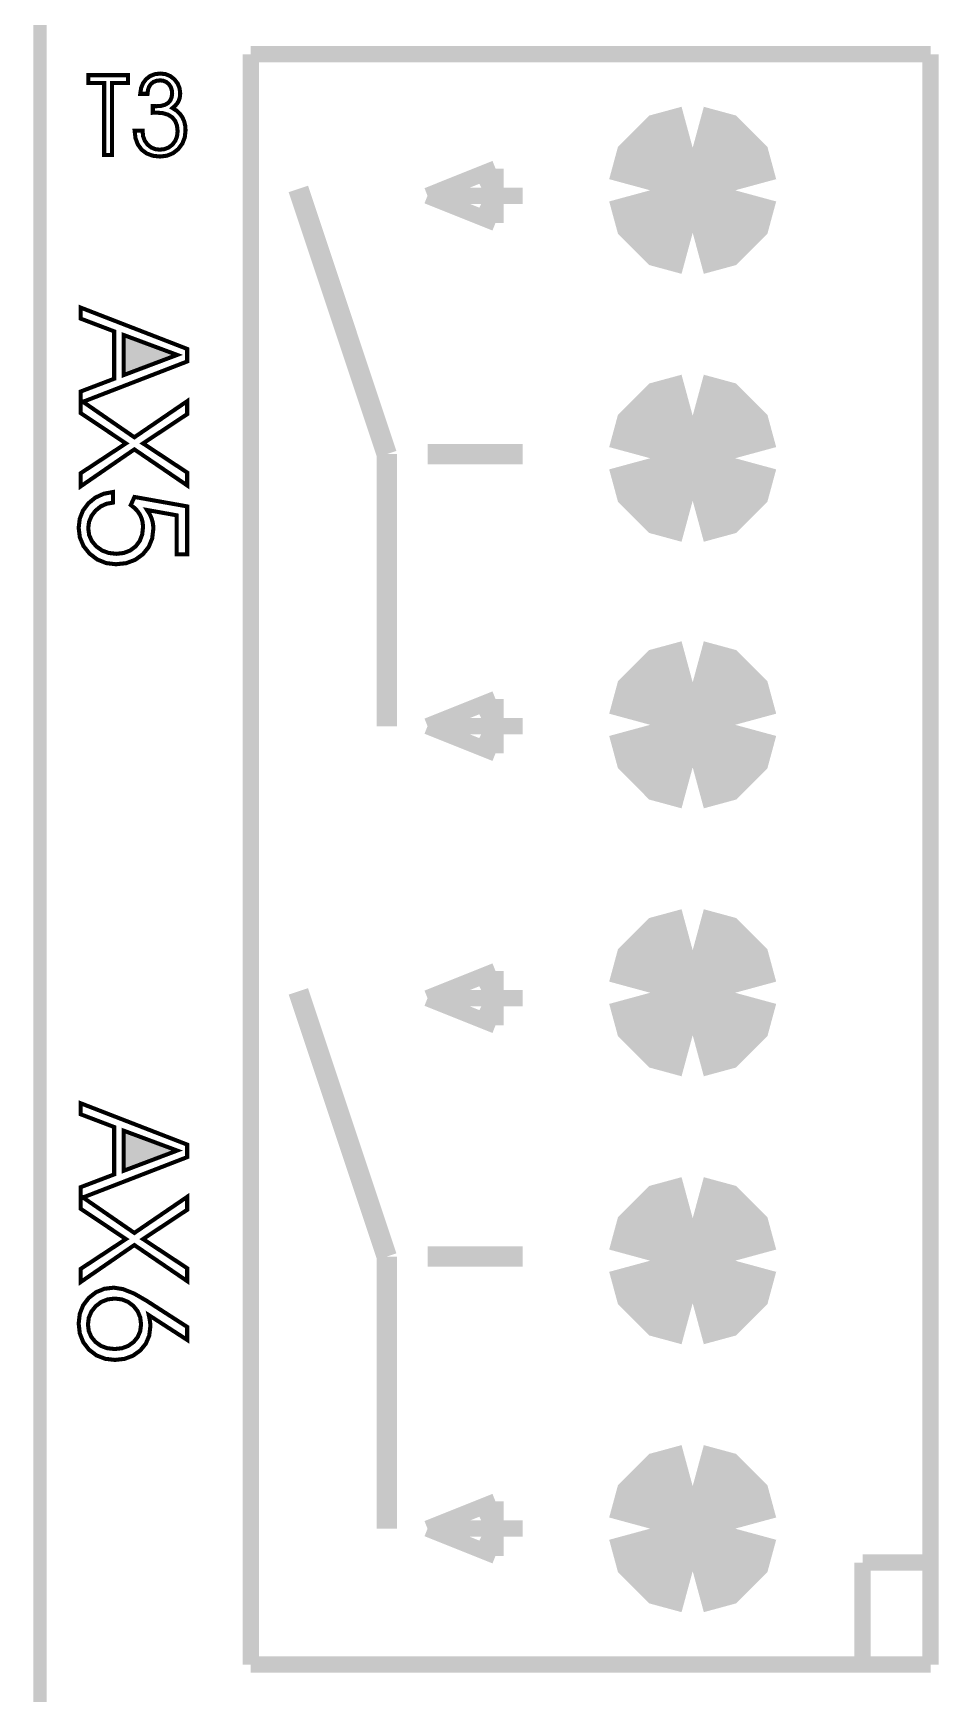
# Model space of a CAD drawing. Extents: x -1.96 to 2.19, y -1.6 to 2.11.
# Drawn here: x -1.963 to -1.297, y -0.968 to 0.253 of the extents above; entities that cross this region are included whole.
import ezdxf

# ---------------------------------------------------------------- set-up
doc = ezdxf.new("R2010")
doc.units = 0
doc.header["$LTSCALE"] = 0.000394
for name, color, linetype in [('KO', 7, 'CONTINUOUS'), ('ML', 7, 'CONTINUOUS'), ('TO', 7, 'CONTINUOUS')]:
    doc.layers.add(name, color=color, linetype=linetype)

msp = doc.modelspace()

# ---------------------------------------------------------------- linework, layer by layer
at = {"layer": 'KO', "color": 7, "linetype": 'CONTINUOUS', "const_width": 0.01}
msp.add_lwpolyline([(-1.958433, -1.596524), (-1.958433, 2.103472)], dxfattribs=at)
at = {"layer": 'ML', "color": 7, "linetype": 'CONTINUOUS', "const_width": 0.0625}
for points in [[(-1.478429, 0.16872), (-1.494181, 0.164444), (-1.505401, 0.153224), (-1.509677, 0.137472)], [(-1.478429, 0.16872), (-1.494181, 0.164444), (-1.505401, 0.153224), (-1.509677, 0.137472)], [(-1.447181, 0.137472), (-1.451457, 0.153224), (-1.462678, 0.164444), (-1.478429, 0.16872)], [(-1.447181, 0.137472), (-1.451457, 0.153224), (-1.462678, 0.164444), (-1.478429, 0.16872)], [(-1.509677, 0.137472), (-1.505401, 0.121721), (-1.494181, 0.110501), (-1.478429, 0.106224)], [(-1.509677, 0.137472), (-1.505401, 0.121721), (-1.494181, 0.110501), (-1.478429, 0.106224)], [(-1.478429, 0.106224), (-1.462678, 0.110501), (-1.451457, 0.121721), (-1.447181, 0.137472)], [(-1.478429, 0.106224), (-1.462678, 0.110501), (-1.451457, 0.121721), (-1.447181, 0.137472)], [(-1.478429, -0.028272), (-1.494181, -0.032548), (-1.505401, -0.043768), (-1.509677, -0.05952)], [(-1.478429, -0.028272), (-1.494181, -0.032548), (-1.505401, -0.043768), (-1.509677, -0.05952)], [(-1.447181, -0.05952), (-1.451457, -0.043768), (-1.462678, -0.032548), (-1.478429, -0.028272)], [(-1.447181, -0.05952), (-1.451457, -0.043768), (-1.462678, -0.032548), (-1.478429, -0.028272)], [(-1.509677, -0.05952), (-1.505401, -0.075271), (-1.494181, -0.086491), (-1.478429, -0.090768)], [(-1.509677, -0.05952), (-1.505401, -0.075271), (-1.494181, -0.086491), (-1.478429, -0.090768)], [(-1.478429, -0.090768), (-1.462678, -0.086491), (-1.451457, -0.075271), (-1.447181, -0.05952)], [(-1.478429, -0.090768), (-1.462678, -0.086491), (-1.451457, -0.075271), (-1.447181, -0.05952)], [(-1.478429, -0.224272), (-1.494181, -0.228548), (-1.505401, -0.239768), (-1.509677, -0.25552)], [(-1.478429, -0.224272), (-1.494181, -0.228548), (-1.505401, -0.239768), (-1.509677, -0.25552)], [(-1.447181, -0.25552), (-1.451457, -0.239768), (-1.462678, -0.228548), (-1.478429, -0.224272)], [(-1.447181, -0.25552), (-1.451457, -0.239768), (-1.462678, -0.228548), (-1.478429, -0.224272)], [(-1.509677, -0.25552), (-1.505401, -0.271271), (-1.494181, -0.282491), (-1.478429, -0.286768)], [(-1.509677, -0.25552), (-1.505401, -0.271271), (-1.494181, -0.282491), (-1.478429, -0.286768)], [(-1.478429, -0.286768), (-1.462678, -0.282491), (-1.451457, -0.271271), (-1.447181, -0.25552)], [(-1.478429, -0.286768), (-1.462678, -0.282491), (-1.451457, -0.271271), (-1.447181, -0.25552)], [(-1.478429, -0.421272), (-1.494181, -0.425548), (-1.505401, -0.436768), (-1.509677, -0.45252)], [(-1.478429, -0.421272), (-1.494181, -0.425548), (-1.505401, -0.436768), (-1.509677, -0.45252)], [(-1.447181, -0.45252), (-1.451457, -0.436768), (-1.462678, -0.425548), (-1.478429, -0.421272)], [(-1.447181, -0.45252), (-1.451457, -0.436768), (-1.462678, -0.425548), (-1.478429, -0.421272)], [(-1.509677, -0.45252), (-1.505401, -0.468271), (-1.494181, -0.479491), (-1.478429, -0.483768)], [(-1.509677, -0.45252), (-1.505401, -0.468271), (-1.494181, -0.479491), (-1.478429, -0.483768)], [(-1.478429, -0.483768), (-1.462678, -0.479491), (-1.451457, -0.468271), (-1.447181, -0.45252)], [(-1.478429, -0.483768), (-1.462678, -0.479491), (-1.451457, -0.468271), (-1.447181, -0.45252)], [(-1.478429, -0.618272), (-1.494181, -0.622548), (-1.505401, -0.633768), (-1.509677, -0.64952)], [(-1.478429, -0.618272), (-1.494181, -0.622548), (-1.505401, -0.633768), (-1.509677, -0.64952)], [(-1.447181, -0.64952), (-1.451457, -0.633768), (-1.462678, -0.622548), (-1.478429, -0.618272)], [(-1.447181, -0.64952), (-1.451457, -0.633768), (-1.462678, -0.622548), (-1.478429, -0.618272)], [(-1.509677, -0.64952), (-1.505401, -0.665271), (-1.494181, -0.676491), (-1.478429, -0.680768)], [(-1.509677, -0.64952), (-1.505401, -0.665271), (-1.494181, -0.676491), (-1.478429, -0.680768)], [(-1.478429, -0.680768), (-1.462678, -0.676491), (-1.451457, -0.665271), (-1.447181, -0.64952)], [(-1.478429, -0.680768), (-1.462678, -0.676491), (-1.451457, -0.665271), (-1.447181, -0.64952)], [(-1.478429, -0.815272), (-1.494181, -0.819548), (-1.505401, -0.830768), (-1.509677, -0.84652)], [(-1.478429, -0.815272), (-1.494181, -0.819548), (-1.505401, -0.830768), (-1.509677, -0.84652)], [(-1.447181, -0.84652), (-1.451457, -0.830768), (-1.462678, -0.819548), (-1.478429, -0.815272)], [(-1.447181, -0.84652), (-1.451457, -0.830768), (-1.462678, -0.819548), (-1.478429, -0.815272)], [(-1.509677, -0.84652), (-1.505401, -0.862271), (-1.494181, -0.873491), (-1.478429, -0.877768)], [(-1.509677, -0.84652), (-1.505401, -0.862271), (-1.494181, -0.873491), (-1.478429, -0.877768)], [(-1.478429, -0.877768), (-1.462678, -0.873491), (-1.451457, -0.862271), (-1.447181, -0.84652)], [(-1.478429, -0.877768), (-1.462678, -0.873491), (-1.451457, -0.862271), (-1.447181, -0.84652)]]:
    msp.add_lwpolyline(points, dxfattribs=at)
at = {"layer": 'TO', "color": 7, "linetype": 'CONTINUOUS'}
for points, const_width in [([(-1.803433, -0.946524), (-1.803433, 0.237472)], 0.012), ([(-1.803433, 0.237472), (-1.303433, 0.237472)], 0.012), ([(-1.303433, -0.946524), (-1.303433, 0.237472)], 0.012), ([(-1.905461, 0.163472), (-1.911224, 0.163472), (-1.911224, 0.216386), (-1.922957, 0.216386), (-1.922957, 0.22215), (-1.893728, 0.22215), (-1.893728, 0.216386), (-1.905461, 0.216386), (-1.905461, 0.163472)], 0.003), ([(-1.905461, 0.163472), (-1.911224, 0.163472), (-1.911224, 0.216386), (-1.922957, 0.216386), (-1.922957, 0.22215), (-1.893728, 0.22215), (-1.893728, 0.216386), (-1.905461, 0.216386), (-1.905461, 0.163472)], 0.003), ([(-1.882984, 0.181283), (-1.882984, 0.180803), (-1.882585, 0.177149), (-1.881384, 0.173937), (-1.879378, 0.171161), (-1.876783, 0.16904), (-1.873809, 0.167765), (-1.870453, 0.167339), (-1.86684, 0.16776), (-1.863676, 0.169028), (-1.860961, 0.171146), (-1.858889, 0.173923), (-1.857649, 0.177166), (-1.857236, 0.180886), (-1.857675, 0.185012), (-1.858991, 0.188419), (-1.861181, 0.191106), (-1.864221, 0.193041), (-1.868078, 0.1942), (-1.872748, 0.194587), (-1.873413, 0.194586), (-1.873969, 0.194582), (-1.874413, 0.194571), (-1.87479, 0.194554), (-1.875131, 0.194531), (-1.875445, 0.194504), (-1.875445, 0.199386), (-1.875137, 0.199359), (-1.874818, 0.199334), (-1.874484, 0.199315), (-1.87407, 0.199307), (-1.873544, 0.199304), (-1.872902, 0.199303), (-1.869356, 0.199569), (-1.866451, 0.200368), (-1.864181, 0.201697), (-1.862562, 0.203564), (-1.861589, 0.205947), (-1.861264, 0.20885), (-1.861543, 0.211435), (-1.862378, 0.213694), (-1.863768, 0.21563), (-1.865575, 0.217107), (-1.867665, 0.21799), (-1.870039, 0.218283), (-1.872707, 0.217995), (-1.874963, 0.217129), (-1.876807, 0.215685), (-1.878187, 0.213723), (-1.879033, 0.211298), (-1.87935, 0.208409), (-1.884717, 0.208409), (-1.884065, 0.212664), (-1.882603, 0.21629), (-1.880327, 0.219287), (-1.877357, 0.221526), (-1.873836, 0.22287), (-1.869764, 0.223319), (-1.86596, 0.222842), (-1.862553, 0.221412), (-1.859547, 0.219028), (-1.857207, 0.215987), (-1.855803, 0.212594), (-1.855335, 0.20885), (-1.855486, 0.206613), (-1.855938, 0.204576), (-1.856685, 0.20274), (-1.85777, 0.201057), (-1.859214, 0.199468), (-1.861016, 0.197969), (-1.858087, 0.196101), (-1.855684, 0.19388), (-1.853811, 0.191299), (-1.852468, 0.188369), (-1.85166, 0.185085), (-1.85139, 0.181449), (-1.851981, 0.176332), (-1.853758, 0.171789), (-1.856724, 0.167819), (-1.86059, 0.164756), (-1.865057, 0.162917), (-1.870122, 0.162303), (-1.875455, 0.162867), (-1.879984, 0.164559), (-1.883713, 0.167378), (-1.8865, 0.17118), (-1.888206, 0.175815), (-1.888831, 0.181283), (-1.882984, 0.181283)], 0.003), ([(-1.882984, 0.181283), (-1.882984, 0.180803), (-1.882585, 0.177149), (-1.881384, 0.173937), (-1.879378, 0.171161), (-1.876783, 0.16904), (-1.873809, 0.167765), (-1.870453, 0.167339), (-1.86684, 0.16776), (-1.863676, 0.169028), (-1.860961, 0.171146), (-1.858889, 0.173923), (-1.857649, 0.177166), (-1.857236, 0.180886), (-1.857675, 0.185012), (-1.858991, 0.188419), (-1.861181, 0.191106), (-1.864221, 0.193041), (-1.868078, 0.1942), (-1.872748, 0.194587), (-1.873413, 0.194586), (-1.873969, 0.194582), (-1.874413, 0.194571), (-1.87479, 0.194554), (-1.875131, 0.194531), (-1.875445, 0.194504), (-1.875445, 0.199386), (-1.875137, 0.199359), (-1.874818, 0.199334), (-1.874484, 0.199315), (-1.87407, 0.199307), (-1.873544, 0.199304), (-1.872902, 0.199303), (-1.869356, 0.199569), (-1.866451, 0.200368), (-1.864181, 0.201697), (-1.862562, 0.203564), (-1.861589, 0.205947), (-1.861264, 0.20885), (-1.861543, 0.211435), (-1.862378, 0.213694), (-1.863768, 0.21563), (-1.865575, 0.217107), (-1.867665, 0.21799), (-1.870039, 0.218283), (-1.872707, 0.217995), (-1.874963, 0.217129), (-1.876807, 0.215685), (-1.878187, 0.213723), (-1.879033, 0.211298), (-1.87935, 0.208409), (-1.884717, 0.208409), (-1.884065, 0.212664), (-1.882603, 0.21629), (-1.880327, 0.219287), (-1.877357, 0.221526), (-1.873836, 0.22287), (-1.869764, 0.223319), (-1.86596, 0.222842), (-1.862553, 0.221412), (-1.859547, 0.219028), (-1.857207, 0.215987), (-1.855803, 0.212594), (-1.855335, 0.20885), (-1.855486, 0.206613), (-1.855938, 0.204576), (-1.856685, 0.20274), (-1.85777, 0.201057), (-1.859214, 0.199468), (-1.861016, 0.197969), (-1.858087, 0.196101), (-1.855684, 0.19388), (-1.853811, 0.191299), (-1.852468, 0.188369), (-1.85166, 0.185085), (-1.85139, 0.181449), (-1.851981, 0.176332), (-1.853758, 0.171789), (-1.856724, 0.167819), (-1.86059, 0.164756), (-1.865057, 0.162917), (-1.870122, 0.162303), (-1.875455, 0.162867), (-1.879984, 0.164559), (-1.883713, 0.167378), (-1.8865, 0.17118), (-1.888206, 0.175815), (-1.888831, 0.181283), (-1.882984, 0.181283)], 0.003), ([(-1.673433, 0.133472), (-1.623433, 0.153472)], 0.012), ([(-1.623433, 0.113472), (-1.623433, 0.153472)], 0.012), ([(-1.633433, 0.138472), (-1.623433, 0.143472)], 0.012), ([(-1.768433, 0.138472), (-1.703433, -0.056524)], 0.015), ([(-1.673433, 0.133472), (-1.603433, 0.133472)], 0.012), ([(-1.673433, 0.133472), (-1.623433, 0.113472)], 0.012), ([(-1.633433, 0.128472), (-1.623433, 0.123472)], 0.012), ([(-1.928437, 0.043098), (-1.928437, 0.051205), (-1.850201, 0.020854), (-1.850201, 0.01161), (-1.928437, -0.018654), (-1.928437, -0.010437), (-1.903878, -0.001083), (-1.903878, 0.033744), (-1.928437, 0.043098)], 0.003), ([(-1.928437, 0.043098), (-1.928437, 0.051205), (-1.850201, 0.020854), (-1.850201, 0.01161), (-1.928437, -0.018654), (-1.928437, -0.010437), (-1.903878, -0.001083), (-1.903878, 0.033744), (-1.928437, 0.043098)], 0.003), ([(-1.896839, 0.001614), (-1.857555, 0.016453), (-1.896839, 0.031067), (-1.896839, 0.001614)], 0.003), ([(-1.896839, 0.001614), (-1.857555, 0.016453), (-1.896839, 0.031067), (-1.896839, 0.001614)], 0.003), ([(-1.928437, -0.026374), (-1.928437, -0.016909), (-1.889043, -0.044106), (-1.850201, -0.017571), (-1.850201, -0.027126), (-1.882661, -0.048618), (-1.850201, -0.070039), (-1.850201, -0.079504), (-1.889043, -0.05302), (-1.928437, -0.080146), (-1.928437, -0.07048), (-1.895224, -0.048618), (-1.928437, -0.026374)], 0.003), ([(-1.928437, -0.026374), (-1.928437, -0.016909), (-1.889043, -0.044106), (-1.850201, -0.017571), (-1.850201, -0.027126), (-1.882661, -0.048618), (-1.850201, -0.070039), (-1.850201, -0.079504), (-1.889043, -0.05302), (-1.928437, -0.080146), (-1.928437, -0.07048), (-1.895224, -0.048618), (-1.928437, -0.026374)], 0.003), ([(-1.703433, -0.256524), (-1.703433, -0.056524)], 0.015), ([(-1.673433, -0.056524), (-1.603433, -0.056524)], 0.015), ([(-1.904685, -0.084346), (-1.904685, -0.092142), (-1.909515, -0.092997), (-1.913833, -0.094982), (-1.917634, -0.098102), (-1.920586, -0.10199), (-1.92236, -0.106287), (-1.922953, -0.110996), (-1.922293, -0.115987), (-1.920312, -0.120439), (-1.917012, -0.124346), (-1.912752, -0.127371), (-1.907871, -0.129186), (-1.902378, -0.129791), (-1.89688, -0.129186), (-1.892124, -0.127371), (-1.888106, -0.124346), (-1.885081, -0.120336), (-1.883266, -0.115577), (-1.882661, -0.110079), (-1.882911, -0.106861), (-1.883658, -0.103853), (-1.884898, -0.101055), (-1.88664, -0.098476), (-1.888901, -0.096096), (-1.891685, -0.093921), (-1.888953, -0.087996), (-1.850201, -0.094929), (-1.850201, -0.130213), (-1.857882, -0.130213), (-1.857882, -0.101492), (-1.879709, -0.097571), (-1.878241, -0.099815), (-1.877067, -0.102037), (-1.876185, -0.104244), (-1.875575, -0.106519), (-1.875209, -0.108908), (-1.875087, -0.111417), (-1.875948, -0.118588), (-1.87853, -0.124841), (-1.882827, -0.130177), (-1.888457, -0.134231), (-1.895045, -0.136664), (-1.902594, -0.137476), (-1.90981, -0.136609), (-1.916271, -0.134005), (-1.92198, -0.129665), (-1.926431, -0.124085), (-1.929104, -0.117768), (-1.929996, -0.11072), (-1.929207, -0.104015), (-1.926837, -0.097995), (-1.922882, -0.092673), (-1.917691, -0.08843), (-1.911624, -0.085652), (-1.904685, -0.084346)], 0.003), ([(-1.904685, -0.084346), (-1.904685, -0.092142), (-1.909515, -0.092997), (-1.913833, -0.094982), (-1.917634, -0.098102), (-1.920586, -0.10199), (-1.92236, -0.106287), (-1.922953, -0.110996), (-1.922293, -0.115987), (-1.920312, -0.120439), (-1.917012, -0.124346), (-1.912752, -0.127371), (-1.907871, -0.129186), (-1.902378, -0.129791), (-1.89688, -0.129186), (-1.892124, -0.127371), (-1.888106, -0.124346), (-1.885081, -0.120336), (-1.883266, -0.115577), (-1.882661, -0.110079), (-1.882911, -0.106861), (-1.883658, -0.103853), (-1.884898, -0.101055), (-1.88664, -0.098476), (-1.888901, -0.096096), (-1.891685, -0.093921), (-1.888953, -0.087996), (-1.850201, -0.094929), (-1.850201, -0.130213), (-1.857882, -0.130213), (-1.857882, -0.101492), (-1.879709, -0.097571), (-1.878241, -0.099815), (-1.877067, -0.102037), (-1.876185, -0.104244), (-1.875575, -0.106519), (-1.875209, -0.108908), (-1.875087, -0.111417), (-1.875948, -0.118588), (-1.87853, -0.124841), (-1.882827, -0.130177), (-1.888457, -0.134231), (-1.895045, -0.136664), (-1.902594, -0.137476), (-1.90981, -0.136609), (-1.916271, -0.134005), (-1.92198, -0.129665), (-1.926431, -0.124085), (-1.929104, -0.117768), (-1.929996, -0.11072), (-1.929207, -0.104015), (-1.926837, -0.097995), (-1.922882, -0.092673), (-1.917691, -0.08843), (-1.911624, -0.085652), (-1.904685, -0.084346)], 0.003), ([(-1.673433, -0.256524), (-1.623433, -0.236524)], 0.012), ([(-1.623433, -0.276524), (-1.623433, -0.236524)], 0.012), ([(-1.633433, -0.251524), (-1.623433, -0.246524)], 0.012), ([(-1.673433, -0.256524), (-1.603433, -0.256524)], 0.012), ([(-1.673433, -0.256524), (-1.623433, -0.276524)], 0.012), ([(-1.633433, -0.261524), (-1.623433, -0.266524)], 0.012), ([(-1.673433, -0.456524), (-1.623433, -0.436524)], 0.012), ([(-1.623433, -0.476524), (-1.623433, -0.436524)], 0.012), ([(-1.768433, -0.451524), (-1.703433, -0.646524)], 0.015), ([(-1.673433, -0.456524), (-1.603433, -0.456524)], 0.012), ([(-1.673433, -0.456524), (-1.623433, -0.476524)], 0.012), ([(-1.633433, -0.451524), (-1.623433, -0.446524)], 0.012), ([(-1.633433, -0.461524), (-1.623433, -0.466524)], 0.012), ([(-1.928437, -0.541902), (-1.928437, -0.533795), (-1.850201, -0.564146), (-1.850201, -0.57339), (-1.928437, -0.603654), (-1.928437, -0.595437), (-1.903878, -0.586083), (-1.903878, -0.551256), (-1.928437, -0.541902)], 0.003), ([(-1.928437, -0.541902), (-1.928437, -0.533795), (-1.850201, -0.564146), (-1.850201, -0.57339), (-1.928437, -0.603654), (-1.928437, -0.595437), (-1.903878, -0.586083), (-1.903878, -0.551256), (-1.928437, -0.541902)], 0.003), ([(-1.896839, -0.583386), (-1.857555, -0.568547), (-1.896839, -0.553933), (-1.896839, -0.583386)], 0.003), ([(-1.896839, -0.583386), (-1.857555, -0.568547), (-1.896839, -0.553933), (-1.896839, -0.583386)], 0.003), ([(-1.928437, -0.611374), (-1.928437, -0.601909), (-1.889043, -0.629106), (-1.850201, -0.602571), (-1.850201, -0.612126), (-1.882661, -0.633618), (-1.850201, -0.655039), (-1.850201, -0.664504), (-1.889043, -0.63802), (-1.928437, -0.665146), (-1.928437, -0.65548), (-1.895224, -0.633618), (-1.928437, -0.611374)], 0.003), ([(-1.928437, -0.611374), (-1.928437, -0.601909), (-1.889043, -0.629106), (-1.850201, -0.602571), (-1.850201, -0.612126), (-1.882661, -0.633618), (-1.850201, -0.655039), (-1.850201, -0.664504), (-1.889043, -0.63802), (-1.928437, -0.665146), (-1.928437, -0.65548), (-1.895224, -0.633618), (-1.928437, -0.611374)], 0.003), ([(-1.703433, -0.846524), (-1.703433, -0.646524)], 0.015), ([(-1.673433, -0.646524), (-1.603433, -0.646524)], 0.015), ([(-1.850201, -0.698197), (-1.850201, -0.707752), (-1.878461, -0.6895), (-1.878106, -0.691127), (-1.877813, -0.692668), (-1.877579, -0.694122), (-1.877414, -0.695474), (-1.877318, -0.69674), (-1.877287, -0.697921), (-1.878112, -0.704607), (-1.880583, -0.710477), (-1.884697, -0.715528), (-1.890071, -0.71939), (-1.896287, -0.721705), (-1.903346, -0.722476), (-1.91058, -0.721633), (-1.916939, -0.719107), (-1.922421, -0.714902), (-1.926627, -0.709406), (-1.929153, -0.703011), (-1.929996, -0.69572), (-1.92917, -0.68856), (-1.92669, -0.682269), (-1.922551, -0.676846), (-1.917209, -0.672676), (-1.911092, -0.670178), (-1.904209, -0.669346), (-1.897357, -0.670423), (-1.889264, -0.673651), (-1.879929, -0.679031), (-1.879035, -0.679619), (-1.878296, -0.6801), (-1.877709, -0.68048), (-1.850201, -0.698197)], 0.003), ([(-1.850201, -0.698197), (-1.850201, -0.707752), (-1.878461, -0.6895), (-1.878106, -0.691127), (-1.877813, -0.692668), (-1.877579, -0.694122), (-1.877414, -0.695474), (-1.877318, -0.69674), (-1.877287, -0.697921), (-1.878112, -0.704607), (-1.880583, -0.710477), (-1.884697, -0.715528), (-1.890071, -0.71939), (-1.896287, -0.721705), (-1.903346, -0.722476), (-1.91058, -0.721633), (-1.916939, -0.719107), (-1.922421, -0.714902), (-1.926627, -0.709406), (-1.929153, -0.703011), (-1.929996, -0.69572), (-1.92917, -0.68856), (-1.92669, -0.682269), (-1.922551, -0.676846), (-1.917209, -0.672676), (-1.911092, -0.670178), (-1.904209, -0.669346), (-1.897357, -0.670423), (-1.889264, -0.673651), (-1.879929, -0.679031), (-1.879035, -0.679619), (-1.878296, -0.6801), (-1.877709, -0.68048), (-1.850201, -0.698197)], 0.003), ([(-1.88411, -0.696307), (-1.884733, -0.691233), (-1.886599, -0.686731), (-1.889705, -0.682807), (-1.893714, -0.679782), (-1.898298, -0.677967), (-1.903457, -0.677362), (-1.908692, -0.67798), (-1.913356, -0.679836), (-1.917453, -0.682937), (-1.920631, -0.686916), (-1.922538, -0.69141), (-1.923173, -0.696417), (-1.922557, -0.701256), (-1.92071, -0.705543), (-1.917634, -0.709272), (-1.913612, -0.712159), (-1.908922, -0.713886), (-1.903567, -0.714461), (-1.898238, -0.713892), (-1.89358, -0.712182), (-1.889594, -0.709327), (-1.886551, -0.705606), (-1.884721, -0.701264), (-1.88411, -0.696307)], 0.003), ([(-1.88411, -0.696307), (-1.884733, -0.691233), (-1.886599, -0.686731), (-1.889705, -0.682807), (-1.893714, -0.679782), (-1.898298, -0.677967), (-1.903457, -0.677362), (-1.908692, -0.67798), (-1.913356, -0.679836), (-1.917453, -0.682937), (-1.920631, -0.686916), (-1.922538, -0.69141), (-1.923173, -0.696417), (-1.922557, -0.701256), (-1.92071, -0.705543), (-1.917634, -0.709272), (-1.913612, -0.712159), (-1.908922, -0.713886), (-1.903567, -0.714461), (-1.898238, -0.713892), (-1.89358, -0.712182), (-1.889594, -0.709327), (-1.886551, -0.705606), (-1.884721, -0.701264), (-1.88411, -0.696307)], 0.003), ([(-1.673433, -0.846524), (-1.623433, -0.826524)], 0.012), ([(-1.623433, -0.866524), (-1.623433, -0.826524)], 0.012), ([(-1.673433, -0.846524), (-1.603433, -0.846524)], 0.012), ([(-1.673433, -0.846524), (-1.623433, -0.866524)], 0.012), ([(-1.633433, -0.841524), (-1.623433, -0.836524)], 0.012), ([(-1.633433, -0.851524), (-1.623433, -0.856524)], 0.012), ([(-1.353433, -0.871524), (-1.303433, -0.871524)], 0.012), ([(-1.353433, -0.946524), (-1.353433, -0.871524)], 0.012), ([(-1.803433, -0.946524), (-1.303433, -0.946524)], 0.012)]:
    msp.add_lwpolyline(points, dxfattribs=dict(at, const_width=const_width))
at = {"layer": 'TO', "color": 7}
for points in [[(-1.896839, 0.001614), (-1.857555, 0.016453), (-1.896839, 0.001614), (-1.896839, 0.031067)], [(-1.896839, -0.583386), (-1.857555, -0.568547), (-1.896839, -0.583386), (-1.896839, -0.553933)]]:
    msp.add_solid(points, dxfattribs=at)

doc.saveas('drawing.dxf')
